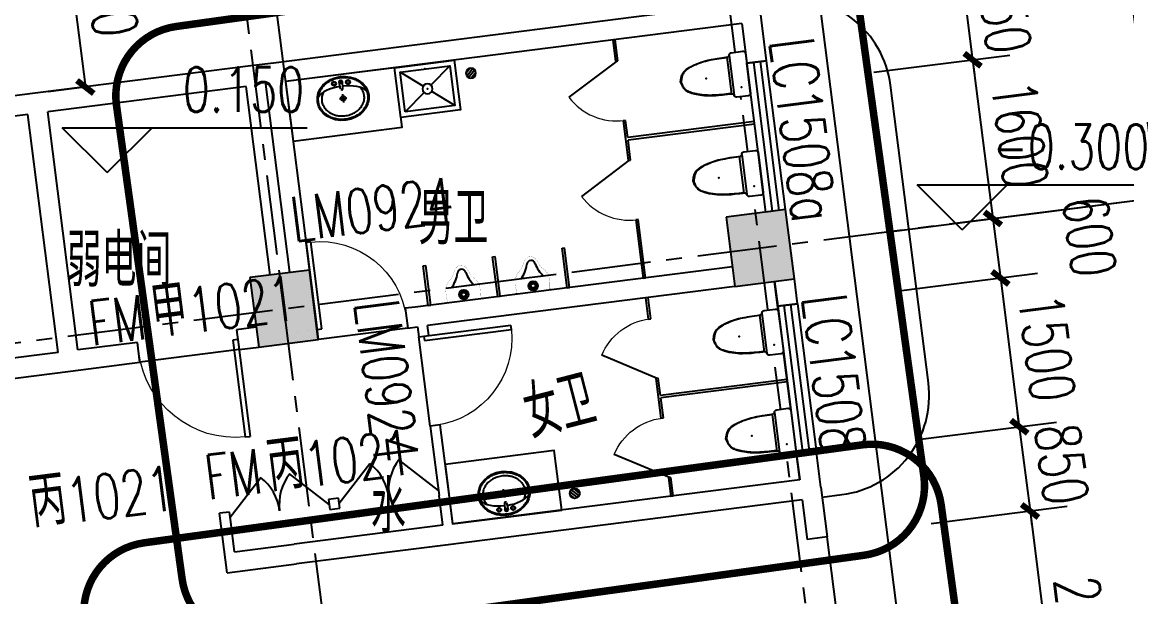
# Model space of a CAD drawing. Header units: millimetres. Extents: x -1048436 to -185795, y -983427 to 400387.
# Drawn here: x -692287 to -681236, y -440664 to -434915 of the extents above; entities that cross this region are included whole.
import ezdxf

# ---------------------------------------------------------------- set-up
doc = ezdxf.new("R2010")
doc.units = ezdxf.units.MM
doc.header["$LTSCALE"] = 500
doc.linetypes.add('DASH', pattern=[0.35, 0.25, -0.1])
doc.linetypes.add('一层轴网$0$CENTER', pattern=[50.8, 31.75, -6.35, 6.35, -6.35])
for name, color, linetype in [('COLUMN', 254, 'Continuous'), ('FUR', 55, 'Continuous'), ('PUB_DIM', 3, 'Continuous'), ('PUB_HATCH', 8, 'Continuous'), ('WINDOW', 4, 'Continuous'), ('WINDOW_TEXT', 7, 'Continuous'), ('一层轴网$0$建-符号', 150, 'Continuous'), ('一层轴网$0$建-轴线', 1, '一层轴网$0$CENTER'), ('室外道路', 44, 'Continuous'), ('建-墙', 254, 'Continuous'), ('建-墙-卫生间隔断', 220, 'Continuous'), ('建-屋面-排水沟落水口', 175, 'Continuous'), ('建-文字', 4, 'Continuous'), ('建-洁具', 55, 'Continuous'), ('建-符号', 13, 'Continuous'), ('建-符号-箭头', 13, 'Continuous'), ('建-符号-门编号', 13, 'Continuous'), ('建-门扇', 32, 'Continuous'), ('景-平面-绿化填充', 56, 'Continuous')]:
    doc.layers.add(name, color=color, linetype=linetype)
doc.styles.add('_TCH_DIM', font='SIMPLEX', dxfattribs={"bigfont": 'GBCBIG'})
doc.styles.add('_TCH_DIM_T3', font='SIMPLEX', dxfattribs={"width": 0.705882, "bigfont": 'GBCBIG'})
doc.styles.add('_TCH_WINDOW', font='SIMPLEX', dxfattribs={"height": 3.5, "bigfont": 'GBCBIG'})
doc.styles.add('XD2008', font='xd-hzs.shx', dxfattribs={"width": 0.7, "bigfont": 'xd-hztxt.shx'})
doc.styles.add('一层轴网$0$XD2008_T3', font='xd-hzs.shx', dxfattribs={"width": 0.7, "bigfont": 'xd-hztxt.shx'})
doc.dimstyles.new('_TCH_ARCH&&150', dxfattribs={"dimtxt": 446.25, "dimasz": 150, "dimexe": 375, "dimexo": 450, "dimgap": 150, "dimtad": 1, "dimdec": 0, "dimzin": 0, "dimdsep": 46, "dimtxsty": '_TCH_DIM_T3', "dimblk": 'ARCHTICK', "dimcen": 0.09, "dimclrt": 7, "dimazin": 2, "dimtfac": 1, "dimtdec": 0, "dimtix": 1, "dimtmove": 2, "dimatfit": 3, "dimldrblk": 'ARCHTICK', "dimfxl": 1, "dimtolj": 1, "dimtzin": 0, "dimarcsym": 0})
doc.dimstyles.new('一层轴网$0$XD100&&150', dxfattribs={"dimtxt": 525, "dimasz": 225, "dimexe": 150, "dimexo": 150, "dimgap": 75, "dimtad": 1, "dimdec": 0, "dimdsep": 46, "dimtxsty": '一层轴网$0$XD2008_T3', "dimblk": '一层轴网$0$_ARCHTICK', "dimcen": 2.5, "dimdle": 150, "dimclrt": 7, "dimaunit": 1, "dimadec": 0, "dimazin": 0, "dimtfac": 1, "dimtdec": 0, "dimtix": 1, "dimtmove": 0, "dimatfit": 3, "dimfxl": 1, "dimtolj": 1, "dimtzin": 0, "dimarcsym": 0})

# ---------------------------------------------------------------- blocks, each defined once
blk = doc.blocks.new('fdhgh')
at = {"layer": '景-平面-绿化填充'}
h = blk.add_hatch(dxfattribs=at)
h.set_pattern_fill('GRASS', color=256, scale=500, style=0)
h.set_pattern_definition([(90, (-26937.1, -803185.1), (-997.7955, 997.7955), [264.5807, -1731.0102]), (45, (-26937.1, -803185.1), (-997.7962, 997.7962), [264.5807, -1146.5161]), (135, (-26937.1, -803185.1), (-997.7962, -997.7962), [264.5807, -1146.5161])])
edge = h.paths.add_edge_path()
edge.add_line((-1391918, -533384), (-1391918, -500074))
edge.add_line((-1391918, -500074), (-1392920, -492192))
edge.add_line((-1392920, -492192), (-1460021, -492192))
edge.add_line((-1460021, -492192), (-1460021, -494283))
edge.add_arc((-1458021, -494283), 2000, 180, 270)
edge.add_line((-1458021, -496283), (-1434821, -496283))
edge.add_line((-1434821, -496283), (-1434821, -501283))
edge.add_line((-1434821, -501283), (-1452821, -501283))
edge.add_line((-1452821, -501283), (-1452821, -499283))
edge.add_line((-1452821, -499283), (-1458021, -499283))
edge.add_arc((-1458021, -501283), 2000, 90, 180)
edge.add_line((-1460021, -501283), (-1460021, -502283))
edge.add_line((-1460021, -502283), (-1406458, -502283))
edge.add_line((-1406458, -502283), (-1405476, -509988))
edge.add_line((-1405476, -509988), (-1405271, -509962))
edge.add_arc((-1405406, -508971), 1000, 277.7235, 360)
edge.add_line((-1404406, -508971), (-1404666, -506861))
edge.add_line((-1404666, -506861), (-1395440, -505688))
edge.add_line((-1395440, -505688), (-1393762, -518881))
edge.add_line((-1393762, -518881), (-1399615, -519626))
edge.add_arc((-1399489, -520618), 1000, 97.2475, 187.2475)
edge.add_line((-1400481, -520744), (-1400418, -521240))
edge.add_line((-1400418, -521240), (-1393573, -520369))
edge.add_line((-1393573, -520369), (-1391918, -533384))
edge = h.paths.add_edge_path()
edge.add_line((-1460644, -592730), (-1436235, -592730))
edge.add_line((-1436235, -592730), (-1436235, -590271))
edge.add_line((-1436235, -590271), (-1440973, -590271))
edge.add_line((-1440973, -590271), (-1440973, -582660))
edge.add_line((-1440973, -582660), (-1449771, -582659))
edge.add_line((-1449771, -582659), (-1449771, -583259))
edge.add_line((-1449771, -583259), (-1463873, -583259))
edge.add_line((-1463873, -583259), (-1463873, -584960))
edge.add_line((-1463873, -584960), (-1474580, -584960))
edge.add_line((-1474580, -584960), (-1476321, -583426))
edge.add_line((-1476321, -583426), (-1476321, -574192))
edge.add_line((-1476321, -574192), (-1481371, -574192))
edge.add_line((-1481371, -574192), (-1481371, -577350))
edge.add_arc((-1472371, -577350), 9000, 180, 247.0886)
edge.add_line((-1475875, -585640), (-1464599, -590406))
edge.add_arc((-1467358, -599627), 9626, 45.7713, 73.3481, ccw=False)
at = {"layer": '室外道路', "ltscale": 5}
blk.add_lwpolyline([(-1404593, -516932), (-1404396, -516907, 0.414214), (-1403530, -515789), (-1403909, -512813, 0.414214), (-1405027, -511947), (-1405226, -511972)], format="xyb", dxfattribs=at)
blk = doc.blocks.new('一层轴网$0$_ARCHTICK')
at = {"color": 0, "linetype": 'ByBlock', "const_width": 0.15}
blk.add_lwpolyline([(-0.5, -0.5), (0.5, 0.5)], dxfattribs=at)
blk = doc.blocks.new('*D2940')
at = {"layer": 'Defpoints', "color": 0, "transparency": 16777216}
for p in [(70056, 75179), (72427, 68424), (70939, 68235)]:
    blk.add_point(p, dxfattribs=at)
at = {"layer": '一层轴网$0$建-符号', "color": 0, "lineweight": -2, "transparency": 16777216}
for p, q in [((71525, 75517), (72446, 68275)), ((70205, 75198), (71692, 75387)), ((71088, 68253), (72575, 68443))]:
    blk.add_line(p, q, dxfattribs=at)
at = {"layer": '一层轴网$0$建-符号', "color": 0, "lineweight": -2, "transparency": 16777216, "xscale": 225, "yscale": 225, "zscale": 225}
for p, rotation in [((71543, 75368), 97.24752617045677), ((72427, 68424), 277.2475261704568)]:
    blk.add_blockref('一层轴网$0$_ARCHTICK', p, dxfattribs=dict(at, rotation=rotation))
at = {"layer": '一层轴网$0$建-符号', "color": 7, "transparency": 16777216, "insert": (72320, 71938), "char_height": 525, "attachment_point": 5, "rotation": 277.2475, "style": '一层轴网$0$XD2008_T3'}
blk.add_mtext('\\A1;7000', dxfattribs=at)
blk = doc.blocks.new('*D2941')
at = {"layer": 'Defpoints', "color": 0, "transparency": 16777216}
for p in [(70939, 68235), (73202, 62323), (71715, 62134)]:
    blk.add_point(p, dxfattribs=at)
at = {"layer": '一层轴网$0$建-符号', "color": 0, "lineweight": -2, "transparency": 16777216}
for p, q in [((72408, 68573), (73221, 62174)), ((71088, 68253), (72575, 68443)), ((71863, 62153), (73351, 62342))]:
    blk.add_line(p, q, dxfattribs=at)
at = {"layer": '一层轴网$0$建-符号', "color": 0, "lineweight": -2, "transparency": 16777216, "xscale": 225, "yscale": 225, "zscale": 225}
for p, rotation in [((72427, 68424), 97.24752617045677), ((73202, 62323), 277.2475261704568)]:
    blk.add_blockref('一层轴网$0$_ARCHTICK', p, dxfattribs=dict(at, rotation=rotation))
at = {"layer": '一层轴网$0$建-符号', "color": 7, "transparency": 16777216, "insert": (73149, 65416), "char_height": 525, "attachment_point": 5, "rotation": 277.2475, "style": '一层轴网$0$XD2008_T3'}
blk.add_mtext('\\A1;6150', dxfattribs=at)
blk = doc.blocks.new('$lvtry$00000171')
h = blk.add_hatch()
h.set_pattern_fill('ANSI31', color=256, scale=15, style=0)
h.set_pattern_definition([(45, (0, 0), (-16.838, 16.838), [])])
h.paths.add_polyline_path([(35, 17, 0.162278), (7, 31), (-49, -26, 0.162278), (-35, -54)])
h.paths.add_polyline_path([(7, 31, 0.456412), (-50, -18, 0.035489), (-49, -26)])
h.paths.add_polyline_path([(49, -11, 0.162278), (35, 17), (-35, -54, 0.162278), (-7, -68)])
h.paths.add_polyline_path([(50, -18, 0.035489), (49, -11), (-7, -68, 0.456412)])
blk.add_circle((0, -18), 50)
blk = doc.blocks.new('$lvtry$00000173')
at = {"color": 0}
for p, q in [((-11, -125), (-16, -50)), ((12, -125), (16, -50)), ((-35, -219), (40, -219)), ((2, -177), (2, -260))]:
    blk.add_line(p, q, dxfattribs=at)
for centre, radius in [((-69, -62), 20.6), ((-69, -62), 15.6), ((0, -50), 15.8), ((72, -62), 20.6), ((72, -62), 15.6), ((2, -219), 23.4)]:
    blk.add_circle(centre, radius, dxfattribs=at)
blk.add_arc((1, -117), 13.9, 215.486, 324.514, dxfattribs=at)
blk.add_ellipse((2, -219), major_axis=(-259, 0), ratio=0.848663, dxfattribs=at)
for start_param, end_param in [(4.764585, 5.931457), (3.493317, 4.671733)]:
    blk.add_ellipse((2, -215), major_axis=(-259, 0), ratio=0.459125, start_param=start_param, end_param=end_param, dxfattribs=at)
for points, knots in [([(-247, -219, 0), (-247, -226, 0), (-247, -233, 0), (-245, -253, 0), (-242, -264, 0), (-234, -288, 0), (-229, -299, 0), (-216, -321, 0), (-209, -331, 0), (-192, -351, 0), (-183, -360, 0), (-162, -377, 0), (-151, -385, 0), (-127, -399, 0), (-115, -405, 0), (-88, -415, 0), (-75, -419, 0), (-47, -425, 0), (-32, -427, 0), (-4, -429, 0), (11, -429, 0), (40, -426, 0), (54, -424, 0), (82, -418, 0), (96, -413, 0), (122, -403, 0), (134, -397, 0), (158, -383, 0), (169, -375, 0), (189, -357, 0), (198, -348, 0), (215, -328, 0), (222, -318, 0), (234, -296, 0), (239, -284, 0), (246, -261, 0), (248, -249, 0), (251, -225, 0), (251, -213, 0), (249, -189, 0), (246, -177, 0), (239, -154, 0), (234, -143, 0), (222, -121, 0), (215, -110, 0), (199, -90, 0), (190, -81, 0), (170, -63, 0), (159, -55, 0), (135, -41, 0), (123, -35, 0), (97, -24, 0), (83, -20, 0), (55, -13, 0), (41, -11, 0), (12, -9, 0), (-3, -9, 0), (-31, -10, 0), (-46, -12, 0), (-74, -18, 0), (-87, -22, 0), (-114, -32, 0), (-126, -38, 0), (-150, -52, 0), (-162, -60, 0), (-182, -77, 0), (-192, -86, 0), (-209, -106, 0), (-216, -116, 0), (-228, -138, 0), (-234, -149, 0), (-242, -172, 0), (-244, -184, 0), (-247, -204, 0), (-247, -211, 0), (-247, -219, 0)], [0, 0, 0, 0, 0.105369, 0.105369, 0.278747, 0.278747, 0.452125, 0.452125, 0.625504, 0.625504, 0.798882, 0.798882, 0.97226, 0.97226, 1.145639, 1.145639, 1.319017, 1.319017, 1.492395, 1.492395, 1.665774, 1.665774, 1.839152, 1.839152, 2.01253, 2.01253, 2.185909, 2.185909, 2.359287, 2.359287, 2.532665, 2.532665, 2.706044, 2.706044, 2.879422, 2.879422, 3.0528, 3.0528, 3.226179, 3.226179, 3.399557, 3.399557, 3.572935, 3.572935, 3.746313, 3.746313, 3.919692, 3.919692, 4.09307, 4.09307, 4.266448, 4.266448, 4.439827, 4.439827, 4.613205, 4.613205, 4.786583, 4.786583, 4.959962, 4.959962, 5.13334, 5.13334, 5.306718, 5.306718, 5.480097, 5.480097, 5.653475, 5.653475, 5.826853, 5.826853, 6.000232, 6.000232, 6.17361, 6.17361, 6.283185, 6.283185, 6.283185, 6.283185]), ([(-184, -131, 0), (-185, -133, 0), (-186, -135, 0), (-191, -143, 0), (-195, -149, 0), (-201, -161, 0), (-203, -168, 0), (-207, -180, 0), (-209, -187, 0), (-211, -199, 0), (-212, -205, 0), (-212, -214, 0), (-212, -216, 0), (-212, -219, 0), (-212, -225, 0), (-212, -232, 0), (-210, -246, 0), (-208, -254, 0), (-204, -266, 0), (-202, -272, 0), (-198, -281, 0), (-196, -286, 0), (-189, -298, 0), (-185, -304, 0), (-176, -316, 0), (-171, -322, 0), (-161, -332, 0), (-156, -337, 0), (-143, -347, 0), (-135, -353, 0), (-121, -362, 0), (-116, -365, 0), (-105, -370, 0), (-100, -373, 0), (-88, -378, 0), (-82, -380, 0), (-69, -384, 0), (-63, -386, 0), (-47, -389, 0), (-38, -391, 0), (-21, -393, 0), (-12, -393, 0), (7, -394, 0), (16, -393, 0), (34, -392, 0), (43, -390, 0), (59, -387, 0), (67, -385, 0), (83, -380, 0), (91, -378, 0), (106, -372, 0), (113, -368, 0), (127, -361, 0), (133, -357, 0), (146, -348, 0), (152, -343, 0), (163, -333, 0), (169, -328, 0), (178, -317, 0), (183, -312, 0), (190, -301, 0), (194, -296, 0), (200, -284, 0), (204, -277, 0), (209, -264, 0), (210, -258, 0), (213, -246, 0), (214, -241, 0), (216, -227, 0), (216, -219, 0), (215, -206, 0), (214, -200, 0), (213, -189, 0), (211, -183, 0), (206, -167, 0), (202, -156, 0), (193, -141, 0), (190, -136, 0), (187, -131, 0)], [5.740897, 5.740897, 5.740897, 5.740897, 5.780874, 5.780874, 5.896829, 5.896829, 6.012784, 6.012784, 6.128739, 6.128739, 6.240697, 6.240697, 6.283185, 6.283185, 6.283185, 6.399826, 6.399826, 6.5409, 6.5409, 6.634, 6.634, 6.7271, 6.7271, 6.852188, 6.852188, 6.977276, 6.977276, 7.077377, 7.077377, 7.229977, 7.229977, 7.317389, 7.317389, 7.404801, 7.404801, 7.497094, 7.497094, 7.589386, 7.589386, 7.712334, 7.712334, 7.835281, 7.835281, 7.958228, 7.958228, 8.081175, 8.081175, 8.194983, 8.194983, 8.30879, 8.30879, 8.422598, 8.422598, 8.537599, 8.537599, 8.6526, 8.6526, 8.767602, 8.767602, 8.884432, 8.884432, 8.982435, 8.982435, 9.119467, 9.119467, 9.224191, 9.224191, 9.328914, 9.328914, 9.470087, 9.470087, 9.571187, 9.571187, 9.672288, 9.672288, 9.874489, 9.874489, 9.967059, 9.967059, 9.967059, 9.967059])]:
    blk.add_open_spline(points, degree=3, knots=knots, dxfattribs=at)
for p in [(1, -50), (2, -219)]:
    blk.add_point(p, dxfattribs=at)
blk = doc.blocks.new('$lvtry$00000208')
blk.add_wipeout([(200, 0), (218, -7), (224, -20), (225, -140), (218, -158), (200, -165), (188, -180), (185, -192), (186, -199), (186, -242), (185, -285), (184, -316), (182, -346), (179, -383), (168, -451), (159, -496), (139, -560), (115, -610), (94, -637), (67, -658), (35, -671), (0, -680), (-67, -657), (-112, -615), (-138, -561), (-155, -510), (-166, -471), (-174, -424), (-181, -361), (-184, -322), (-185, -300), (-186, -257), (-186, -220), (-186, -208), (-186, -200), (-185, -192), (-190, -177), (-200, -165), (-218, -158), (-225, -140), (-225, -83), (-225, -25), (-218, -7), (-200, 0)])
at = {"color": 0, "ltscale": 100}
for p, q in [((200, -165), (-200, -165)), ((185, -192), (-185, -192))]:
    blk.add_line(p, q, dxfattribs=at)
blk.add_lwpolyline([(186, -199, -0.296302), (200, -165, 0.414214), (225, -140), (225, -25, 0.414214), (200, 0), (-200, 0, 0.414214), (-225, -25), (-225, -140, 0.413282), (-200, -165, -0.238932), (-185, -192), (-186, -208), (-186, -232), (-185, -282), (-184, -322), (-182, -348), (-180, -374), (-176, -409), (-172, -439), (-168, -459), (-163, -482), (-147, -538), (-129, -583, 0.10752), (-88, -643, 0.100512), (-43, -668), (0, -680), (35, -671), (67, -658), (94, -637), (115, -610), (132, -576), (145, -543), (159, -496), (177, -405), (179, -383), (182, -346), (185, -285)], format="xyb", close=True)
blk.add_lwpolyline([(186, -202), (186, -199)])
for points in [[(-181, -191), (-181, -230), (-181, -261), (-179, -322), (-177, -353), (-171, -414), (-166, -444), (-156, -490), (-152, -505), (-145, -528), (-143, -535), (-139, -546), (-137, -550), (-135, -558), (-133, -562), (-129, -573), (-125, -580), (-118, -594), (-115, -601), (-106, -614), (-102, -620), (-93, -632), (-87, -637), (-79, -644), (-76, -646), (-71, -650), (-67, -652), (-61, -655), (-58, -657), (-51, -660), (-48, -661), (-37, -665), (-30, -667), (-14, -671), (-7, -673), (1, -675)], [(181, -191), (181, -230), (181, -261), (179, -322), (177, -353), (171, -414), (166, -444), (156, -490), (152, -505), (145, -528), (143, -535), (139, -546), (137, -550), (135, -558), (133, -562), (129, -573), (125, -580), (118, -594), (115, -601), (106, -614), (102, -620), (93, -632), (87, -637), (79, -644), (76, -646), (71, -650), (67, -652), (61, -655), (58, -657), (51, -660), (48, -661), (37, -665), (30, -667), (14, -671), (7, -673), (-1, -675)]]:
    blk.add_open_spline(points, degree=3, knots=[0, 0, 0, 0, 92.762674, 92.762674, 185.525347, 185.525347, 278.288021, 278.288021, 324.669358, 324.669358, 347.860026, 347.860026, 359.45536, 359.45536, 371.050694, 371.050694, 394.241363, 394.241363, 417.432031, 417.432031, 440.6227, 440.6227, 463.813368, 463.813368, 475.408702, 475.408702, 487.004036, 487.004036, 498.599371, 498.599371, 510.194705, 510.194705, 533.385373, 533.385373, 556.576042, 556.576042, 556.576042, 556.576042], dxfattribs=at)
at = {"color": 0}
for p in [(-129, -83), (-1, -421)]:
    blk.add_point(p, dxfattribs=at)
blk = doc.blocks.new('M_E14')
blk.add_line((-116, -146), (109, -146))
at = {"const_width": 1.5}
for points in [[(-185, 0), (-185, -10), (-165, -10)], [(-185, 0), (185, 0), (185, -10), (165, -10)], [(-137, -207), (-146, -194), (-153, -182), (-159, -172), (-163, -162), (-166, -154), (-168, -146), (-169, -139), (-170, -133), (-171, -127), (-172, -121), (-172, -115), (-173, -110), (-173, -104), (-173, -98), (-173, -92), (-173, -86), (-173, -79), (-173, -72), (-172, -64), (-171, -54), (-170, -44), (-168, -31), (-166, -17), (-164, -9)], [(128, -215), (138, -202), (145, -191), (152, -180), (156, -171), (160, -163), (162, -156), (164, -149), (165, -142), (166, -136), (167, -130), (168, -125), (169, -119), (170, -114), (170, -108), (170, -102), (171, -96), (171, -89), (171, -82), (171, -73), (171, -64), (170, -53), (169, -41), (167, -27), (165, -10)], [(166, -14), (165, -9)], [(-137, -205), (-127, -214)], [(-130, -211), (-128, -213), (-120, -221), (-113, -229), (-107, -236), (-102, -244), (-98, -251), (-93, -259), (-90, -266), (-86, -274), (-83, -281), (-80, -288), (-77, -295), (-74, -302), (-71, -308), (-68, -314), (-65, -320), (-62, -325), (-58, -330), (-55, -334), (-51, -338), (-47, -342), (-43, -345), (-39, -348), (-34, -351), (-30, -353), (-25, -355), (-20, -357), (-15, -358), (-10, -359), (-5, -360), (0, -360), (0, -360)], [(120, -218), (119, -220), (110, -227), (103, -235), (97, -242), (91, -249), (86, -256), (81, -264), (77, -271), (73, -278), (70, -285), (66, -292), (63, -299), (60, -306), (57, -312), (53, -318), (50, -323), (46, -328), (42, -332), (38, -337), (34, -340), (30, -344), (26, -347), (22, -350), (17, -352), (12, -354), (8, -356), (3, -357), (-1, -358)], [(129, -212), (117, -220)]]:
    blk.add_lwpolyline(points, dxfattribs=at)
for radius in [47.3, 34.6, 22.1]:
    blk.add_circle((-4, -62), radius)
for centre, radius, start, end in [((-387, -363), 346, 14.0616, 38.7001), ((331, -366), 312, 135.2868, 164.3913), ((-10, -276), 40.9, 183.6565, 351.9398)]:
    blk.add_arc(centre, radius, start, end)
at = {"width": 0.8, "flags": 9}
for tag in ['XSIZE', 'YSIZE']:
    blk.add_attdef(tag, (0, 0), '', height=0.5, dxfattribs=at)
blk = doc.blocks.new('$lvtry$00000191')
at = {"color": 0}
blk.add_wipeout([(300, -500), (300, 0), (-300, 0), (-300, -500)], dxfattribs=at)
for p, q in [((-250, -50), (-39, -219)), ((39, -219), (250, -50)), ((-250, -450), (-39, -281)), ((39, -281), (250, -450))]:
    blk.add_line(p, q, dxfattribs=at)
for points in [[(300, -500), (300, 0), (-300, 0), (-300, -500)], [(250, -450), (250, -50), (-250, -50), (-250, -450)]]:
    blk.add_lwpolyline(points, close=True, dxfattribs=at)
blk.add_circle((0, -250), 50, dxfattribs=at)
for p in [(0, -50), (0, -250)]:
    blk.add_point(p, dxfattribs=at)
blk = doc.blocks.new('$TCHSYS$APDOOR2D')
blk.add_line((0.5, 0), (0, 0.866))
at = {"lineweight": 13}
blk.add_arc((0.5, 0), 1, 120, 180, dxfattribs=at)
blk = doc.blocks.new('A$C02D3343B')
at = {"layer": '建-墙-卫生间隔断'}
for p, q in [((-1300, 0), (-1300, -213)), ((-1275, 0), (-1300, 0)), ((-1275, -213), (-1275, 0)), ((-1300, -213), (-1275, -213)), ((-1275, -813), (-1300, -813)), ((-1300, -813), (-1300, -1000)), ((-1275, -987), (-1275, -813)), ((0, -987), (-1275, -987)), ((0, -1012), (0, -987)), ((-1300, -1000), (-1300, -1213)), ((0, -1012), (-1275, -1012)), ((-1275, -1213), (-1275, -1012)), ((-1300, -1213), (-1275, -1213)), ((-1275, -1813), (-1300, -1813)), ((-1300, -1813), (-1300, -2400)), ((-1275, -2400), (-1275, -1813)), ((-3466, -2400), (-3466, -2000)), ((-3466, -2000), (-3441, -2000)), ((-3441, -2400), (-3441, -2000)), ((-2766, -2400), (-2766, -2000)), ((-2766, -2000), (-2741, -2000)), ((-2741, -2400), (-2741, -2000)), ((-2066, -2400), (-2066, -2000)), ((-2066, -2000), (-2041, -2000)), ((-2041, -2400), (-2041, -2000)), ((-3466, -2400), (-3441, -2400)), ((-2766, -2400), (-2741, -2400)), ((-2066, -2400), (-2041, -2400)), ((-1300, -2400), (-1275, -2400)), ((-1300, -2600), (-1300, -2813)), ((-1275, -2600), (-1300, -2600)), ((-1275, -2813), (-1275, -2600)), ((-1300, -2813), (-1275, -2813)), ((-1275, -3413), (-1300, -3413)), ((-1300, -3413), (-1300, -3600)), ((-1275, -3587), (-1275, -3413)), ((-1300, -3600), (-1300, -3813)), ((0, -3587), (-1275, -3587)), ((0, -3612), (-1275, -3612)), ((-1275, -3813), (-1275, -3612)), ((0, -3612), (0, -3587)), ((-1300, -3813), (-1275, -3813)), ((-1275, -4413), (-1300, -4413)), ((-1300, -4413), (-1300, -4600)), ((-1275, -4600), (-1275, -4413)), ((-1300, -4600), (-1275, -4600))]:
    blk.add_line(p, q, dxfattribs=at)
at = {"layer": '建-洁具'}
for points in [[(-4600, 0), (-4600, -600), (-3500, -600), (-3500, 0)], [(-2400, -4600), (-2400, -4000), (-3500, -4000), (-3500, -4600)]]:
    blk.add_lwpolyline(points, close=True, dxfattribs=at)
at = {"layer": 'FUR', "rotation": 180.0096492558203}
for p in [(-3104, -2400), (-2404, -2400)]:
    blk.add_blockref('M_E14', p, dxfattribs=at)
at = {"layer": '建-墙-卫生间隔断', "yscale": 600, "zscale": 25}
for p, xscale, rotation in [((-1288, -513), 600, 90.00000000185429), ((-1288, -1513), 600, 90.00000000187255), ((-1288, -3113), -600, 90.00000000186763), ((-1288, -4113), -600, 90.00000000186763)]:
    blk.add_blockref('$TCHSYS$APDOOR2D', p, dxfattribs=dict(at, xscale=xscale, rotation=rotation))
at = {"layer": '建-洁具'}
for name, p, rotation in [('$lvtry$00000173', (-4052, -20), 359.990351632772), ('$lvtry$00000173', (-2948, -4580), 179.9903516327719), ('$lvtry$00000171', (-2232, -4450), 270.0096485457155)]:
    blk.add_blockref(name, p, dxfattribs=dict(at, rotation=rotation))
for name, p, xscale, rotation in [('$lvtry$00000171', (-2731, -150), -0.9999999999999999, 269.990351632772), ('$lvtry$00000208', (0, -500), -0.9999999999999998, 269.9903500101477), ('$lvtry$00000208', (0, -1500), -0.9999999999999998, 269.9903500101477), ('$lvtry$00000208', (0, -3100), -0.9999999999999998, 269.9903500101477), ('$lvtry$00000208', (0, -4100), -0.9999999999999998, 269.9903500101477)]:
    blk.add_blockref(name, p, dxfattribs=dict(at, xscale=xscale, rotation=rotation))
at = {"layer": '建-洁具', "yscale": -1, "rotation": 179.9903507877225}
blk.add_blockref('$lvtry$00000191', (-3200, 0), dxfattribs=at)
blk = doc.blocks.new('_ArchTick')
at = {"color": 0, "linetype": 'ByBlock', "const_width": 0.4}
blk.add_lwpolyline([(-0.5, -0.5), (0.5, 0.5)], dxfattribs=at)
blk = doc.blocks.new('*D1671')
at = {"layer": 'Defpoints', "color": 0, "transparency": 16777216}
for p in [(-691467, -433524), (-691654, -435564), (-691215, -435508)]:
    blk.add_point(p, dxfattribs=at)
at = {"layer": 'PUB_DIM', "color": 0, "lineweight": -2, "transparency": 16777216}
for p, q in [((-691913, -433580), (-692278, -433627)), ((-691906, -433580), (-691654, -435564)), ((-691661, -435564), (-692026, -435611))]:
    blk.add_line(p, q, dxfattribs=at)
at = {"layer": 'PUB_DIM', "color": 0, "lineweight": -2, "transparency": 16777216, "xscale": 150, "yscale": 150, "zscale": 150}
for p, rotation in [((-691906, -433580), 97.24752617763622), ((-691654, -435564), 277.2475261776362)]:
    blk.add_blockref('_ArchTick', p, dxfattribs=dict(at, rotation=rotation))
at = {"layer": 'PUB_DIM', "color": 7, "transparency": 16777216, "insert": (-691410, -434524), "char_height": 446.2, "attachment_point": 5, "rotation": 277.2475, "style": '_TCH_DIM_T3'}
blk.add_mtext('\\A1;2000', dxfattribs=at)
blk = doc.blocks.new('*D2694')
at = {"layer": 'Defpoints', "color": 0, "transparency": 16777216}
for p in [(-684320, -434631), (-682779, -435292), (-684213, -435474)]:
    blk.add_point(p, dxfattribs=at)
at = {"layer": 'PUB_DIM', "color": 0, "lineweight": -2, "transparency": 16777216}
for p, q in [((-682886, -434448), (-682905, -434299)), ((-683874, -434574), (-682514, -434401)), ((-682886, -434448), (-682779, -435292)), ((-683767, -435417), (-682407, -435244)), ((-682779, -435292), (-682760, -435440))]:
    blk.add_line(p, q, dxfattribs=at)
at = {"layer": 'PUB_DIM', "color": 0, "lineweight": -2, "transparency": 16777216, "xscale": 150, "yscale": 150, "zscale": 150}
for p, rotation in [((-682886, -434448), 277.2475272663357), ((-682779, -435292), 97.24752726633571)]:
    blk.add_blockref('_ArchTick', p, dxfattribs=dict(at, rotation=rotation))
at = {"layer": 'PUB_DIM', "color": 7, "transparency": 16777216, "insert": (-682462, -434823), "char_height": 446.2, "attachment_point": 5, "rotation": 277.2475, "style": '_TCH_DIM_T3'}
blk.add_mtext('\\A1;850', dxfattribs=at)
blk = doc.blocks.new('*D2695')
at = {"layer": 'Defpoints', "color": 0, "transparency": 16777216}
for p in [(-684213, -435474), (-682577, -436879), (-684011, -437061)]:
    blk.add_point(p, dxfattribs=at)
at = {"layer": 'PUB_DIM', "color": 0, "lineweight": -2, "transparency": 16777216}
for p, q in [((-683767, -435417), (-682407, -435244)), ((-682779, -435292), (-682577, -436879)), ((-683565, -437005), (-682205, -436832))]:
    blk.add_line(p, q, dxfattribs=at)
at = {"layer": 'PUB_DIM', "color": 0, "lineweight": -2, "transparency": 16777216, "xscale": 150, "yscale": 150, "zscale": 150}
for p, rotation in [((-682779, -435292), 97.24752726632535), ((-682577, -436879), 277.2475272663253)]:
    blk.add_blockref('_ArchTick', p, dxfattribs=dict(at, rotation=rotation))
at = {"layer": 'PUB_DIM', "color": 7, "transparency": 16777216, "insert": (-682307, -436038), "char_height": 446.2, "attachment_point": 5, "rotation": 277.2475, "style": '_TCH_DIM_T3'}
blk.add_mtext('\\A1;1600', dxfattribs=at)
blk = doc.blocks.new('*D2696')
at = {"layer": 'Defpoints', "color": 0, "transparency": 16777216}
for p in [(-684011, -437061), (-682501, -437474), (-683935, -437657)]:
    blk.add_point(p, dxfattribs=at)
at = {"layer": 'PUB_DIM', "color": 0, "lineweight": -2, "transparency": 16777216}
for p, q in [((-683565, -437005), (-682205, -436832)), ((-682577, -436879), (-682501, -437474)), ((-683489, -437600), (-682129, -437427))]:
    blk.add_line(p, q, dxfattribs=at)
at = {"layer": 'PUB_DIM', "color": 0, "lineweight": -2, "transparency": 16777216, "xscale": 150, "yscale": 150, "zscale": 150}
for p, rotation in [((-682577, -436879), 97.24752726632721), ((-682501, -437474), 277.2475272663272)]:
    blk.add_blockref('_ArchTick', p, dxfattribs=dict(at, rotation=rotation))
at = {"layer": 'PUB_DIM', "color": 7, "transparency": 16777216, "insert": (-681609, -437058), "char_height": 446.2, "attachment_point": 5, "rotation": 277.2475, "style": '_TCH_DIM_T3'}
blk.add_mtext('\\A1;600', dxfattribs=at)
blk = doc.blocks.new('*D2697')
at = {"layer": 'Defpoints', "color": 0, "transparency": 16777216}
for p in [(-683935, -437657), (-682312, -438962), (-683746, -439145)]:
    blk.add_point(p, dxfattribs=at)
at = {"layer": 'PUB_DIM', "color": 0, "lineweight": -2, "transparency": 16777216}
for p, q in [((-683489, -437600), (-682129, -437427)), ((-682501, -437474), (-682312, -438962)), ((-683300, -439088), (-681940, -438915))]:
    blk.add_line(p, q, dxfattribs=at)
at = {"layer": 'PUB_DIM', "color": 0, "lineweight": -2, "transparency": 16777216, "xscale": 150, "yscale": 150, "zscale": 150}
for p, rotation in [((-682501, -437474), 97.24752726632852), ((-682312, -438962), 277.2475272663285)]:
    blk.add_blockref('_ArchTick', p, dxfattribs=dict(at, rotation=rotation))
at = {"layer": 'PUB_DIM', "color": 7, "transparency": 16777216, "insert": (-682036, -438171), "char_height": 446.2, "attachment_point": 5, "rotation": 277.2475, "style": '_TCH_DIM_T3'}
blk.add_mtext('\\A1;1500', dxfattribs=at)
blk = doc.blocks.new('*D2698')
at = {"layer": 'Defpoints', "color": 0, "transparency": 16777216}
for p in [(-683746, -439145), (-682205, -439805), (-683639, -439988)]:
    blk.add_point(p, dxfattribs=at)
at = {"layer": 'PUB_DIM', "color": 0, "lineweight": -2, "transparency": 16777216}
for p, q in [((-682312, -438962), (-682331, -438813)), ((-683300, -439088), (-681940, -438915)), ((-682312, -438962), (-682205, -439805)), ((-683193, -439931), (-681833, -439758)), ((-682205, -439805), (-682186, -439954))]:
    blk.add_line(p, q, dxfattribs=at)
at = {"layer": 'PUB_DIM', "color": 0, "lineweight": -2, "transparency": 16777216, "xscale": 150, "yscale": 150, "zscale": 150}
for p, rotation in [((-682312, -438962), 277.2475272663295), ((-682205, -439805), 97.24752726632951)]:
    blk.add_blockref('_ArchTick', p, dxfattribs=dict(at, rotation=rotation))
at = {"layer": 'PUB_DIM', "color": 7, "transparency": 16777216, "insert": (-681888, -439337), "char_height": 446.2, "attachment_point": 5, "rotation": 277.2475, "style": '_TCH_DIM_T3'}
blk.add_mtext('\\A1;850', dxfattribs=at)
blk = doc.blocks.new('*D2699')
at = {"layer": 'Defpoints', "color": 0, "transparency": 16777216}
for p in [(-683639, -439988), (-681889, -442285), (-683324, -442468)]:
    blk.add_point(p, dxfattribs=at)
at = {"layer": 'PUB_DIM', "color": 0, "lineweight": -2, "transparency": 16777216}
for p, q in [((-683193, -439931), (-681833, -439758)), ((-682205, -439805), (-681889, -442285)), ((-682877, -442411), (-681517, -442238))]:
    blk.add_line(p, q, dxfattribs=at)
at = {"layer": 'PUB_DIM', "color": 0, "lineweight": -2, "transparency": 16777216, "xscale": 150, "yscale": 150, "zscale": 150}
for p, rotation in [((-682205, -439805), 97.24752726632939), ((-681889, -442285), 277.2475272663294)]:
    blk.add_blockref('_ArchTick', p, dxfattribs=dict(at, rotation=rotation))
at = {"layer": 'PUB_DIM', "color": 7, "transparency": 16777216, "insert": (-681677, -440998), "char_height": 446.2, "attachment_point": 5, "rotation": 277.2475, "style": '_TCH_DIM_T3'}
blk.add_mtext('\\A1;2500', dxfattribs=at)
blk = doc.blocks.new('$TCHSYS$WIN2D')
for p, q in [((-0.5, 0.5), (0.5, 0.5)), ((-0.5, 0.5), (-0.5, -0.5)), ((0.5, 0.5), (0.5, -0.5)), ((0.5, 0.1667), (-0.5, 0.1667)), ((0.5, -0.1667), (-0.5, -0.1667)), ((-0.5, -0.5), (0.5, -0.5))]:
    blk.add_line(p, q)
blk = doc.blocks.new('$DorLib2D$00000001')
for p, q in [((0.45, 0.975), (0.5, 0.975)), ((0.45, 0), (0.45, 0.975)), ((0.5, 0), (0.5, 0.975)), ((0.5, 0), (0.45, 0))]:
    blk.add_line(p, q)
at = {"lineweight": 13}
blk.add_arc((0.475, 0), 0.975, 91.4693, 180, dxfattribs=at)
blk = doc.blocks.new('$DorLib2D$00000116')
at = {"color": 0}
for p, q in [((-0.5, 0), (-0.146, 0.354)), ((0.5, 0), (0.146, 0.354))]:
    blk.add_line(p, q, dxfattribs=at)
for centre, start, end in [((-0.5, 0), 0, 45), ((0.5, 0), 135, 180)]:
    blk.add_arc(centre, 0.5, start, end, dxfattribs=at)
blk = doc.blocks.new('一层轴网')
at = {"layer": '一层轴网$0$建-符号'}
blk.add_line((70938.8, 68234.6), (75471.5, 68811), dxfattribs=at)
at = {"layer": '一层轴网$0$建-轴线', "ltscale": 0.05}
for p, q in [((74638.3, 19327.2), (66478.9, 83487.5)), ((69876.7, 18721.7), (61717.3, 82882)), ((53975.4, 66077.3), (70938.8, 68234.6))]:
    blk.add_line(p, q, dxfattribs=at)
at = {"layer": '一层轴网$0$建-符号'}
for p1, p2, picture, middle in [((70055.7, 75178.6), (70938.8, 68234.6), '*D2940', (72319.8, 71938.4)), ((70938.8, 68234.6), (71714.7, 62133.7), '*D2941', (73149.3, 65415.9))]:
    dim = blk.add_aligned_dim(p1=p1, p2=p2, distance=1499.7, dimstyle='一层轴网$0$XD100&&150', dxfattribs=at)
    dim.commit()
    dim.dimension.update_dxf_attribs({"geometry": picture, "text_midpoint": middle})

msp = doc.modelspace()

# ---------------------------------------------------------------- linework, layer by layer
for p, q in [((-684508.2, -439493.4), (-684760.5, -437509.4)), ((-683918.7, -442543.4), (-684234.1, -440063.4))]:
    msp.add_line(p, q)
at = {"layer": 'COLUMN'}
msp.add_line((-690007.3, -437471), (-689919, -438165.4), dxfattribs=at)
at = {"layer": '建-墙', "linetype": 'Continuous', "ltscale": 50}
msp.add_line((-689600.1, -435907.2), (-689928.1, -433327.9), dxfattribs=at)
at = {"layer": '建-墙'}
for p, q in [((-689972.6, -435349.7), (-692155, -435627.3)), ((-689773.5, -435324.4), (-689972.6, -435349.7)), ((-690045.9, -435560.6), (-692030.6, -435813)), ((-689806.5, -437445.5), (-690045.9, -435560.6)), ((-689847.5, -435535.4), (-689847.5, -435535.4)), ((-692155, -435627.3), (-694705.6, -435951.6)), ((-691728.3, -438193.9), (-692030.6, -435813)), ((-692229, -435838.3), (-694505.6, -436127.8)), ((-691926.7, -438219.2), (-692229, -435838.3)), ((-689944.2, -437967), (-690141, -437992.1)), ((-690141, -437992.1), (-690115.8, -438190.5)), ((-691133, -438118.2), (-691728.3, -438193.9)), ((-691107.8, -438316.6), (-691133, -438118.2)), ((-691926.7, -438219.2), (-692538.2, -438296.9)), ((-690115.8, -438190.5), (-689919, -438165.4)), ((-691802.2, -438404.9), (-691107.8, -438316.6)), ((-692513, -438495.3), (-691802.2, -438404.9)), ((-684297.2, -439567.4), (-684341.3, -439220.2)), ((-684297.2, -439567.4), (-684234.1, -440063.4)), ((-690213, -439815.7), (-690312.2, -439828.4)), ((-690236.6, -440423.6), (-690312.2, -439828.4)), ((-690200.4, -439914.9), (-690213, -439815.7)), ((-690162.6, -440212.5), (-690200.4, -439914.9)), ((-690162.6, -440212.5), (-689566.3, -440136.7)), ((-684234.1, -440063.4), (-684432.5, -440088.7)), ((-688053, -440145.9), (-689541, -440335.1)), ((-690236.6, -440423.6), (-689541, -440335.1))]:
    msp.add_line(p, q, dxfattribs=at)
at = {"layer": '建-屋面-排水沟落水口'}
msp.add_lwpolyline([(-677843.9, -489092.7), (-677852.8, -484952), (-678624.2, -479368.8), (-678035.5, -479292.9), (-678918.4, -472350.8), (-679513, -472426.4), (-680522.2, -464490.3), (-679927.6, -464414.7), (-680760.3, -457867.4), (-681355.4, -457943.1), (-681660.2, -455562), (-681063.2, -455485.6), (-681946.1, -448542.5), (-682541.4, -448618.2), (-685619, -424417.5), (-739631.1, -424417.5)], dxfattribs=at)
at = {"layer": '建-符号'}
for p, q in [((-691435.4, -436420.8), (-691885.4, -435970.8)), ((-691435.4, -436420.8), (-690985.4, -435970.8)), ((-682883.6, -436991.9), (-683333.6, -436541.9)), ((-683333.6, -436541.9), (-680882.6, -436541.9)), ((-682883.6, -436991.9), (-682433.6, -436541.9))]:
    msp.add_line(p, q, dxfattribs=at)
at = {"layer": '建-门扇'}
msp.add_line((-690115.8, -438190.5), (-691107.8, -438316.6), dxfattribs=at)

# ---------------------------------------------------------------- block references
for name, p in [('fdhgh', (720308.8, 77265.7)), ('一层轴网', (-753362.7, -505094))]:
    msp.add_blockref(name, p)
at = {"layer": '建-门扇', "xscale": -1000, "yscale": 1000, "zscale": 200, "rotation": 187.2475261777215}
msp.add_blockref('$DorLib2D$00000001', (-690624.4, -438154.3), dxfattribs=at)

# ---------------------------------------------------------------- texts
at = {"layer": '建-文字'}
for s, height, style, width, p in [('-0.300', 446.25, '_TCH_DIM', 0.705882, (-682577.6, -436384.4)), ('弱电间', 525, 'XD2008', 0.7, (-691841.2, -437560.6))]:
    msp.add_text(s, height=height, dxfattribs=dict(at, style=style, width=width)).set_placement(p)
at = {"layer": '建-符号-门编号', "style": '_TCH_WINDOW'}
for s, p in [('甲', (-690964.1, -438073.7)), ('丙', (-692178.6, -439974.4))]:
    msp.add_text(s, height=506.4, rotation=7.24753, dxfattribs=at).set_placement(p)
at = {"layer": '建-符号-门编号', "style": '_TCH_WINDOW', "width": 0.705882}
for s, p in [('FM', (-691589.1, -438153.2)), ('FM', (-690426.4, -439693.9)), ('1021', (-691813, -439927.9))]:
    msp.add_text(s, height=446.25, rotation=7.24753, dxfattribs=at).set_placement(p)

# ---------------------------------------------------------------- dimensions: what is measured, and where the dimension line sits
at = {"layer": 'PUB_DIM'}
for p1, p2, distance, picture, middle in [((-691466.9, -433523.6), (-691214.6, -435507.7), -443, '*D1671', (-691410.1, -434524.5)), ((-684320.2, -434630.7), (-684212.9, -435474.1), 1445.9, '*D2694', (-682462, -434822.9)), ((-684212.9, -435474.1), (-684011.1, -437061.3), 1445.9, '*D2695', (-682307.5, -436038.2)), ((-683935.4, -437656.5), (-683746.1, -439144.5), 1445.9, '*D2697', (-682036.3, -438171)), ((-683746.1, -439144.5), (-683638.9, -439987.7), 1445.9, '*D2698', (-681888, -439336.6)), ((-683638.9, -439987.7), (-683323.5, -442467.8), 1445.9, '*D2699', (-681676.7, -440998.3))]:
    dim = msp.add_aligned_dim(p1=p1, p2=p2, distance=distance, dimstyle='_TCH_ARCH&&150', dxfattribs=at)
    dim.commit()
    dim.dimension.update_dxf_attribs({"geometry": picture, "text_midpoint": middle})
dim = msp.add_linear_dim(base=(-682501, -437474.1), p1=(-684011.1, -437061.3), p2=(-683935.4, -437656.5), angle=277.24753, dimstyle='_TCH_ARCH&&150', dxfattribs=at)
dim.commit()
dim.dimension.update_dxf_attribs({"geometry": '*D2696', "text_midpoint": (-681608.9, -437058.2), "dimtype": 129})

# ---------------------------------------------------------------- next in the draw order: block references
at = {"rotation": 7.245334081540818}
msp.add_blockref('A$C02D3343B', (-685088.5, -434930.3), dxfattribs=at)

# ---------------------------------------------------------------- next in the draw order: hatches: boundary and pattern name
at = {"layer": 'PUB_HATCH'}
for points in [[(-685245.6, -436865.5), (-685157.3, -437559.9), (-684562.1, -437484.2), (-684650.4, -436789.8)], [(-690007.3, -437471), (-689919, -438165.4), (-689323.8, -438089.7), (-689412.1, -437395.3)]]:
    msp.add_hatch(color=256, dxfattribs=at).paths.add_polyline_path(points)

# ---------------------------------------------------------------- next in the draw order: linework, layer by layer
at = {"layer": 'COLUMN'}
for p, q in [((-684650.4, -436789.8), (-685245.6, -436865.5)), ((-684562.1, -437484.2), (-684650.4, -436789.8)), ((-685245.6, -436865.5), (-685157.3, -437559.9)), ((-689412.1, -437395.3), (-690007.3, -437471)), ((-689323.8, -438089.7), (-689412.1, -437395.3)), ((-685157.3, -437559.9), (-684562.1, -437484.2)), ((-689919, -438165.4), (-689323.8, -438089.7))]:
    msp.add_line(p, q, dxfattribs=at)
at = {"layer": '建-墙'}
for p, q in [((-684915.4, -434706.6), (-689773.5, -435324.4)), ((-684839.7, -435301.8), (-684915.4, -434706.6)), ((-685088.5, -434930.2), (-689649.1, -435510.2)), ((-685088.5, -434930.2), (-685038.1, -435327)), ((-685038.1, -435327), (-684839.7, -435301.8)), ((-689608.1, -437420.3), (-689847.5, -435535.4)), ((-689608.1, -437420.3), (-689847.5, -435535.4)), ((-689346.7, -437891.1), (-689649.1, -435510.2)), ((-685182.6, -437361.5), (-688355.4, -437765)), ((-684530.6, -437732.2), (-684562.1, -437484.2)), ((-685157.3, -437559.9), (-688231, -437950.8)), ((-684760.5, -437509.4), (-684729, -437757.4)), ((-688355.4, -437765), (-688453.9, -437777.5)), ((-688453.9, -437777.5), (-688428.7, -437975.9)), ((-684729, -437757.4), (-684530.6, -437732.2)), ((-689321.5, -438089.5), (-689346.7, -437891.1)), ((-689632.4, -438028.2), (-689632.4, -438028.2)), ((-689532.9, -438015.5), (-689532.9, -438015.5)), ((-689433.3, -438002.9), (-689433.3, -438002.9)), ((-688428.7, -437975.9), (-688330.2, -437963.4)), ((-688330.2, -437963.4), (-688317.7, -438062.3)), ((-688218.5, -438049.7), (-688231, -437950.8)), ((-689323.8, -438089.7), (-689321.5, -438089.5)), ((-688317.7, -438062.3), (-688218.5, -438049.7)), ((-688105.1, -438942.6), (-688204.3, -438955.2)), ((-688204.3, -438955.2), (-688128.6, -439550.7)), ((-688029.4, -439538.1), (-688105.1, -438942.6)), ((-684341.3, -439220.2), (-684539.7, -439245.4)), ((-684539.7, -439245.4), (-684508.2, -439493.4)), ((-688128.6, -439550.7), (-688128.7, -439550.7)), ((-688128.7, -439550.7), (-688116.1, -439649.9)), ((-687979, -439934.8), (-688029.4, -439538.1)), ((-684508.2, -439493.4), (-687979, -439934.8)), ((-689120.7, -439676.8), (-689221, -439689.6)), ((-689221, -439689.6), (-689208.4, -439788.8)), ((-689108.1, -439776), (-689120.7, -439676.8)), ((-688116.1, -439649.9), (-688116, -439649.9)), ((-688078.2, -439947.5), (-688116, -439649.9)), ((-684483, -439691.9), (-688053, -440145.9)), ((-684483, -439691.9), (-684432.5, -440088.7)), ((-689208.4, -439788.8), (-689108.1, -439776)), ((-688078.2, -439947.5), (-689566.3, -440136.7))]:
    msp.add_line(p, q, dxfattribs=at)
at = {"layer": '建-符号'}
msp.add_line((-691885.4, -435970.8), (-689434.4, -435970.8), dxfattribs=at)
at = {"layer": '建-符号-箭头', "linetype": 'DASH', "ltscale": 2, "const_width": 75}
for points in [[(-691342.4, -435748.1, -0.4142136), (-690745.1, -434958.6), (-684713, -434122.7, -0.4142136), (-683923.6, -434720), (-683267, -439458.1, -0.4142136), (-683864.3, -440247.5), (-689896.4, -441083.4, -0.4142136), (-690685.8, -440486.1)], [(-683882.2, -439143.2, -0.4142136), (-683094, -439742.2), (-682661.4, -442913.2, -0.4142136), (-683260.3, -443701.4), (-690441.9, -444681.2, -0.4142136), (-691230.1, -444082.3), (-691662.8, -440911.2, -0.4142136), (-691063.8, -440123)]]:
    msp.add_lwpolyline(points, format="xyb", close=True, dxfattribs=at)
at = {"layer": '建-门扇'}
for p, q in [((-688428.7, -437975.9), (-689321.5, -438089.5)), ((-688204.3, -438955.2), (-688317.7, -438062.3))]:
    msp.add_line(p, q, dxfattribs=at)

# ---------------------------------------------------------------- next in the draw order: block references
at = {"layer": 'WINDOW'}
ref = msp.add_blockref('$TCHSYS$WIN2D', (-684844.2, -436058.4), dxfattribs=dict(at, xscale=-1500, yscale=200, zscale=-1500, rotation=277.2475258529965))
ref.add_attrib('A', 'LC1508a', (-684812.8, -435101.8), dxfattribs={"layer": 'WINDOW_TEXT', "height": 446.25, "rotation": 277.24753, "style": '_TCH_WINDOW', "width": 0.705882})
ref = msp.add_blockref('$TCHSYS$WIN2D', (-684535.2, -438488.8), dxfattribs=dict(at, xscale=1500, yscale=200, zscale=1500, rotation=277.2475258529981))
ref.add_attrib('A', 'LC1508', (-684486.7, -437666.1), dxfattribs={"layer": 'WINDOW_TEXT', "height": 446.25, "rotation": 277.24753, "style": '_TCH_WINDOW', "width": 0.705882})
at = {"layer": '建-门扇'}
ref = msp.add_blockref('$DorLib2D$00000001', (-688887.7, -437933.5), dxfattribs=dict(at, xscale=900, yscale=-900, zscale=200, rotation=187.2475261777233))
ref.add_attrib('A', 'LM0924', (-689569.1, -437112.6), dxfattribs={"layer": '建-符号-门编号', "height": 446.25, "rotation": 7.24753, "style": '_TCH_WINDOW', "width": 0.705882})
ref = msp.add_blockref('$DorLib2D$00000001', (-688211.4, -438502.5), dxfattribs=dict(at, xscale=900, yscale=-900, zscale=100, rotation=97.23787696549718))
ref.add_attrib('A', 'LM0924', (-688964.1, -437721.2), dxfattribs={"layer": '建-符号-门编号', "height": 446.25, "rotation": 277.23788, "style": '_TCH_WINDOW', "width": 0.705882})
at = {"layer": '建-门扇', "xscale": -1000, "yscale": -1000, "zscale": 100, "rotation": 187.2475261777255}
for p in [(-688618.4, -439663.4), (-689710.7, -439802.3)]:
    msp.add_blockref('$DorLib2D$00000116', p, dxfattribs=at)

# ---------------------------------------------------------------- next in the draw order: texts
at = {"layer": '建-文字'}
for s, height, style, width, p in [('0.150', 446.25, '_TCH_DIM', 0.705882, (-690679.4, -435813.3)), ('男卫', 525, 'XD2008', 0.7, (-688320.6, -437139.2)), ('水', 525, 'XD2008', 0.7, (-688797.7, -440024.5))]:
    msp.add_text(s, height=height, dxfattribs=dict(at, style=style, width=width)).set_placement(p)
at = {"layer": '建-文字', "style": 'XD2008', "width": 0.7}
msp.add_text('女卫', height=525, rotation=14.49505, dxfattribs=at).set_placement((-687187.2, -439093.3))
at = {"layer": '建-符号-门编号', "style": '_TCH_WINDOW', "width": 0.705882}
for p in [(-690598.4, -438027.2), (-689435.7, -439567.9)]:
    msp.add_text('1021', height=446.25, rotation=7.24753, dxfattribs=at).set_placement(p)
at = {"layer": '建-符号-门编号', "style": '_TCH_WINDOW'}
msp.add_text('丙', height=506.4, rotation=7.24753, dxfattribs=at).set_placement((-689801.4, -439614.4))

doc.saveas('drawing.dxf')
